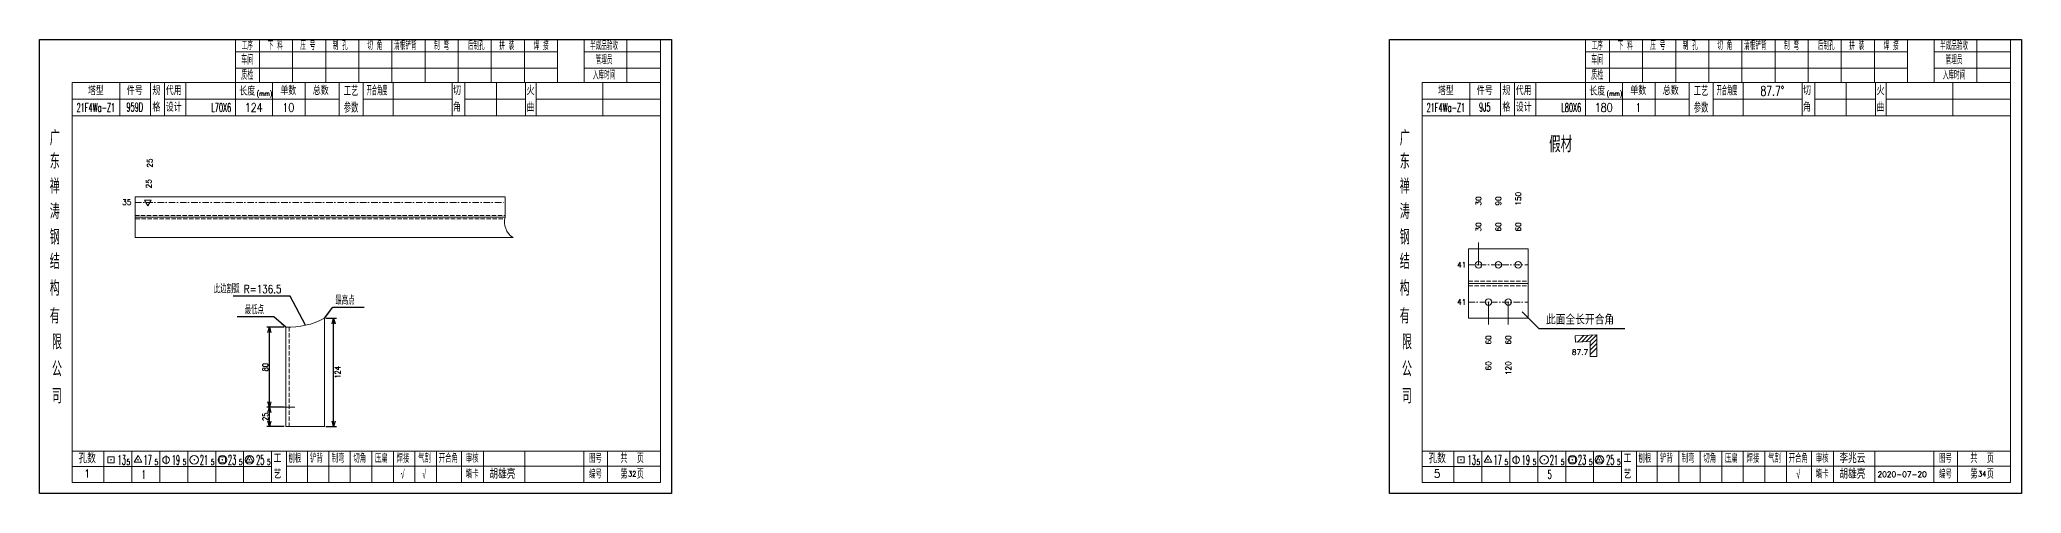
# Model space of a CAD drawing. Extents: x 1310 to 15542, y -76 to 8381.
# Drawn here: x 11192 to 12109, y -76 to 134 of the extents above; entities that cross this region are included whole.
import ezdxf
from ezdxf.enums import TextEntityAlignment as Align

# ---------------------------------------------------------------- set-up
doc = ezdxf.new("R2010")
doc.units = 0
doc.header["$MEASUREMENT"] = 0
doc.linetypes.add('一点画线', pattern=[5.2, 3, -1, 0.2, -1])
doc.linetypes.add('虚线', pattern=[2.75, 2, -0.75])
doc.layers.get('0').update_dxf_attribs({"linetype": 'CONTINUOUS', "lineweight": 25})
doc.layers.get('Defpoints').update_dxf_attribs({"linetype": 'CONTINUOUS'})
for name, color, linetype, lineweight in [('1', 7, 'CONTINUOUS', 25), ('2', 7, 'CONTINUOUS', 25), ('4', 7, 'CONTINUOUS', 25), ('5', 7, 'CONTINUOUS', 25)]:
    doc.layers.add(name, color=color, linetype=linetype, lineweight=lineweight)
doc.styles.add('DimFont', font='simplex.shx', dxfattribs={"width": 0.8, "bigfont": 'gbhzfs.shx'})
doc.styles.add('HZ', font='txt.shx', dxfattribs={"width": 0.7, "oblique": 12, "bigfont": 'hztxt.shx'})
doc.styles.get("Standard").update_dxf_attribs({"font": 'simplex.shx', "width": 0.7, "height": 3, "bigfont": 'gbhzfs.shx'})
doc.dimstyles.new('DHDxfDimStyleOpen30', dxfattribs={"dimtxt": 2.5, "dimasz": 2.5, "dimexe": 1.25, "dimexo": 0.625, "dimtad": 2, "dimtxsty": 'DimFont', "dimblk": 'OPEN30', "dimblk1": 'OPEN30', "dimblk2": 'OPEN30', "dimcen": 2.5, "dimadec": 0, "dimazin": 0, "dimtfac": 1, "dimtmove": 0, "dimatfit": 3, "dimfxl": 0, "dimarcsym": 0})

# ---------------------------------------------------------------- blocks, each defined once
blk = doc.blocks.new('孔21.5')
at = {"layer": '5', "color": 7, "linetype": 'Continuous', "lineweight": 13}
for p, q in [((-0.1, -0.1), (0.1, 0.1)), ((0.1, -0.1), (-0.1, 0.1))]:
    blk.add_line(p, q, dxfattribs=at)
blk.add_circle((0, 0), 1, dxfattribs=at)
blk = doc.blocks.new('_OPEN30')
at = {"color": 0, "linetype": 'ByBlock', "lineweight": -2}
for p, q in [((-1, 0.27), (0, 0)), ((0, 0), (-1, -0.27)), ((0, 0), (-1, 0))]:
    blk.add_line(p, q, dxfattribs=at)
blk = doc.blocks.new('*D374')
at = {"color": 0, "linetype": 'Continuous', "lineweight": -2}
for p, q in [((11324.78, 4.91), (11329.66, 4.91)), ((11328.41, -42.62), (11328.41, 2.41)), ((11324.78, -45.12), (11329.66, -45.12))]:
    blk.add_line(p, q, dxfattribs=at)
at = {"layer": 'Defpoints', "color": 0, "linetype": 'Continuous'}
for p in [(11324.16, 4.91), (11328.41, 4.91), (11324.16, -45.12)]:
    blk.add_point(p, dxfattribs=at)
at = {"color": 0, "linetype": 'Continuous', "lineweight": -2, "xscale": 2.5, "yscale": 2.5, "zscale": 2.5}
for p, rotation in [((11328.41, 4.91), 90), ((11328.41, -45.12), 270)]:
    blk.add_blockref('_OPEN30', p, dxfattribs=dict(at, rotation=rotation))
at = {"color": 0, "linetype": 'Continuous', "insert": (11330.28, -20.11), "char_height": 2.5, "attachment_point": 5, "rotation": 90, "style": 'DimFont'}
blk.add_mtext('124', dxfattribs=at)
blk = doc.blocks.new('*D375')
at = {"color": 0, "linetype": 'Continuous', "lineweight": -2}
for p, q in [((11305.6, -36.23), (11297.45, -36.23)), ((11305.6, -45.12), (11297.45, -45.12)), ((11298.7, -42.62), (11298.7, -38.73))]:
    blk.add_line(p, q, dxfattribs=at)
at = {"layer": 'Defpoints', "color": 0, "linetype": 'Continuous'}
for p in [(11298.7, -36.23), (11306.22, -36.23), (11306.22, -45.12)]:
    blk.add_point(p, dxfattribs=at)
at = {"color": 0, "linetype": 'Continuous', "lineweight": -2, "xscale": 2.5, "yscale": 2.5, "zscale": 2.5}
for p, rotation in [((11298.7, -36.23), 90), ((11298.7, -45.12), 270)]:
    blk.add_blockref('_OPEN30', p, dxfattribs=dict(at, rotation=rotation))
at = {"color": 0, "linetype": 'Continuous', "insert": (11296.82, -40.67), "char_height": 2.5, "attachment_point": 5, "rotation": 90, "style": 'DimFont'}
blk.add_mtext('25', dxfattribs=at)
blk = doc.blocks.new('*D376')
at = {"color": 0, "linetype": 'Continuous', "lineweight": -2}
for p, q in [((11305.6, 0.76), (11297.45, 0.76)), ((11298.7, -33.73), (11298.7, -1.74)), ((11305.6, -36.23), (11297.45, -36.23))]:
    blk.add_line(p, q, dxfattribs=at)
at = {"layer": 'Defpoints', "color": 0, "linetype": 'Continuous'}
for p in [(11298.7, 0.76), (11306.22, 0.76), (11306.22, -36.23)]:
    blk.add_point(p, dxfattribs=at)
at = {"color": 0, "linetype": 'Continuous', "lineweight": -2, "xscale": 2.5, "yscale": 2.5, "zscale": 2.5}
for p, rotation in [((11298.7, 0.76), 90), ((11298.7, -36.23), 270)]:
    blk.add_blockref('_OPEN30', p, dxfattribs=dict(at, rotation=rotation))
at = {"color": 0, "linetype": 'Continuous', "insert": (11296.82, -17.73), "char_height": 2.5, "attachment_point": 5, "rotation": 90, "style": 'DimFont'}
blk.add_mtext('80', dxfattribs=at)
blk = doc.blocks.new('CTJGK')
at = {"color": 6, "linetype": 'Continuous'}
for p, q in [((0, 209.97), (292.13, 209.97)), ((0, 0), (0, 209.97)), ((292.13, 209.97), (292.13, 0)), ((292.13, 0), (0, 0))]:
    blk.add_line(p, q, dxfattribs=at)

msp = doc.modelspace()

# ---------------------------------------------------------------- linework, layer by layer
at = {"color": 7, "linetype": 'Continuous', "lineweight": 18}
for p, q in [((11407.751, 61.091), (11236.565, 61.091)), ((11236.565, 61.091), (11407.751, 61.091)), ((11236.565, 42.291), (11236.565, 61.091)), ((11241.009, 59.611), (11242.509, 57.013)), ((11241.009, 59.611), (11244.009, 59.611)), ((11242.509, 57.013), (11244.009, 59.611)), ((11407.751, 61.091), (11407.751, 51.691)), ((11407.751, 51.691), (11236.565, 51.691)), ((11411.37, 42.291), (11236.565, 42.291)), ((11853.212, 37.125), (11853.212, 4.943)), ((11853.212, 37.125), (11880.781, 37.125)), ((11880.781, 37.125), (11880.781, 4.943)), ((11853.212, 21.034), (11880.781, 21.034)), ((11306.222, 0.758), (11306.222, -45.122)), ((11324.157, 4.907), (11324.157, -45.122)), ((11302.404, -36.225), (11310.443, -36.225)), ((11324.157, -45.122), (11306.222, -45.122))]:
    msp.add_line(p, q, dxfattribs=at)
at = {"color": 3, "linetype": '一点画线', "lineweight": 13}
for p, q in [((11236.565, 58.491), (11407.751, 58.491)), ((11853.212, 29.625), (11880.781, 29.625)), ((11853.212, 12.443), (11880.781, 12.443))]:
    msp.add_line(p, q, dxfattribs=at)
at = {"color": 1, "linetype": '虚线', "lineweight": 18}
for p, q in [((11236.565, 52.491), (11407.751, 52.491)), ((11236.875, 50.891), (11407.562, 50.891)), ((11853.212, 22.125), (11880.781, 22.125)), ((11853.212, 19.943), (11880.781, 19.943)), ((11307.9, 0.745), (11307.9, -45.122))]:
    msp.add_line(p, q, dxfattribs=at)
at = {"color": 7, "linetype": 'Continuous', "lineweight": 13}
for p, q in [((11857.807, 29.625), (11857.807, 40.034)), ((11862.401, 12.443), (11862.401, 2.034)), ((11871.591, 12.443), (11871.591, 2.034))]:
    msp.add_line(p, q, dxfattribs=at)
at = {"color": 0, "linetype": 'Continuous'}
for p, q in [((11308.33, 15.107), (11281.88, 15.107)), ((11315.459, 1.667), (11308.33, 15.107)), ((11877.993, 7.954), (11885.691, 0.176)), ((11885.691, 0.176), (11925.507, 0.176))]:
    msp.add_line(p, q, dxfattribs=at)
at = {"color": 7, "linetype": 'Continuous', "lineweight": 18}
for centre, radius, start, end in [((11415.749, 49.374), 8.327, 163.83923, 238.273944), ((11307.347, 36.734), 35.993, 268.209589, 297.841099)]:
    msp.add_arc(centre, radius, start, end, dxfattribs=at)
at = {"layer": '1', "color": 7, "linetype": 'Continuous', "lineweight": 18}
msp.add_line((11853.212, 4.943), (11880.781, 4.943), dxfattribs=at)
at = {"layer": '2', "color": 7, "linetype": 'Continuous', "lineweight": 13}
for p, q in [((11912.515, -2.789), (11902.522, -3.138)), ((11902.522, -3.138), (11902.626, -6.136)), ((11902.626, -6.136), (11909.515, -5.895)), ((11903.519, -6.105), (11906.519, -2.998)), ((11905.518, -6.035), (11908.518, -2.928)), ((11907.517, -5.965), (11910.517, -2.859)), ((11909.515, -5.895), (11912.515, -2.789)), ((11909.515, -7.895), (11912.515, -4.789)), ((11909.515, -5.895), (11909.515, -12.789)), ((11909.515, -9.895), (11912.515, -6.789)), ((11909.515, -11.895), (11912.515, -8.789)), ((11912.515, -12.789), (11912.515, -2.789)), ((11909.515, -12.789), (11912.515, -12.789))]:
    msp.add_line(p, q, dxfattribs=at)
at = {"layer": '4', "color": 1, "linetype": 'Continuous', "lineweight": 18}
for p, q in [((11192.452, 133.861), (11192.452, -76.109)), ((11484.582, 133.861), (11192.452, 133.861)), ((11283.082, 133.861), (11283.082, 114.021)), ((11294.112, 133.861), (11294.112, 114.001)), ((11309.422, 133.861), (11309.422, 114.001)), ((11324.742, 133.861), (11324.742, 114.001)), ((11340.052, 133.861), (11340.052, 114.001)), ((11355.362, 133.861), (11355.362, 114.001)), ((11370.672, 133.861), (11370.672, 114.001)), ((11385.992, 133.861), (11385.992, 114.001)), ((11401.302, 133.861), (11401.302, 114.001)), ((11416.612, 133.861), (11416.612, 114.001)), ((11431.922, 133.861), (11431.922, 114.021)), ((11431.922, 133.861), (11431.922, 114.001)), ((11444.202, 133.861), (11444.202, 114.001)), ((11463.952, 133.861), (11463.952, 114.001)), ((11479.532, 133.861), (11479.532, 114.001)), ((11484.582, 104.061), (11484.582, 133.861)), ((11816.712, 133.861), (11816.712, -76.109)), ((12108.842, 133.861), (11816.712, 133.861)), ((11907.342, 133.861), (11907.342, 114.021)), ((11918.372, 133.861), (11918.372, 114.001)), ((11933.682, 133.861), (11933.682, 114.001)), ((11949.002, 133.861), (11949.002, 114.001)), ((11964.312, 133.861), (11964.312, 114.001)), ((11979.622, 133.861), (11979.622, 114.001)), ((11994.932, 133.861), (11994.932, 114.001)), ((12010.252, 133.861), (12010.252, 114.001)), ((12025.562, 133.861), (12025.562, 114.001)), ((12040.872, 133.861), (12040.872, 114.001)), ((12056.182, 133.861), (12056.182, 114.021)), ((12056.182, 133.861), (12056.182, 114.001)), ((12068.462, 133.861), (12068.462, 114.001)), ((12088.212, 133.861), (12088.212, 114.001)), ((12103.792, 133.861), (12103.792, 114.001)), ((12108.842, 104.061), (12108.842, 133.861)), ((11431.922, 128.131), (11283.082, 128.131)), ((11431.922, 120.651), (11283.082, 120.651)), ((11479.532, 128.131), (11444.202, 128.131)), ((11479.532, 120.651), (11444.202, 120.651)), ((12056.182, 128.131), (11907.342, 128.131)), ((12056.182, 120.651), (11907.342, 120.651)), ((12103.792, 128.131), (12068.462, 128.131)), ((12103.792, 120.651), (12068.462, 120.651)), ((11207.462, 114.001), (11207.462, -71.059)), ((11479.532, 114.001), (11207.462, 114.001)), ((11229.582, 114.011), (11229.582, 98.591)), ((11243.732, 98.591), (11243.732, 114.001)), ((11250.232, 98.591), (11250.232, 114.001)), ((11260.102, 114.001), (11260.102, 98.591)), ((11283.082, 114.021), (11283.082, 98.591)), ((11300.202, 114.001), (11300.202, 98.591)), ((11315.252, 114.001), (11315.252, 98.591)), ((11330.952, 114.001), (11330.952, 98.591)), ((11342.012, 114.001), (11342.012, 98.591)), ((11355.962, 114.001), (11355.962, 98.591)), ((11383.262, 114.001), (11383.262, 98.591)), ((11389.022, 114.001), (11389.022, 98.591)), ((11403.642, 114.001), (11403.642, 98.591)), ((11417.102, 114.001), (11417.102, 98.591)), ((11422.092, 114.001), (11422.092, 98.591)), ((11452.832, 114.001), (11452.832, 98.591)), ((11479.532, -71.059), (11479.532, 114.001)), ((11831.722, 114.001), (11831.722, -71.059)), ((12103.792, 114.001), (11831.722, 114.001)), ((11853.842, 114.011), (11853.842, 98.591)), ((11867.992, 98.591), (11867.992, 114.001)), ((11874.492, 98.591), (11874.492, 114.001)), ((11884.362, 114.001), (11884.362, 98.591)), ((11907.342, 114.021), (11907.342, 98.591)), ((11924.462, 114.001), (11924.462, 98.591)), ((11939.512, 114.001), (11939.512, 98.591)), ((11955.212, 114.001), (11955.212, 98.591)), ((11966.272, 114.001), (11966.272, 98.591)), ((11980.222, 114.001), (11980.222, 98.591)), ((12007.522, 114.001), (12007.522, 98.591)), ((12013.282, 114.001), (12013.282, 98.591)), ((12027.902, 114.001), (12027.902, 98.591)), ((12041.362, 114.001), (12041.362, 98.591)), ((12046.352, 114.001), (12046.352, 98.591)), ((12077.092, 114.001), (12077.092, 98.591)), ((12103.792, -71.059), (12103.792, 114.001)), ((11243.732, 106.241), (11207.462, 106.241)), ((11330.952, 106.291), (11250.232, 106.291)), ((11342.012, 106.291), (11383.262, 106.291)), ((11389.022, 106.291), (11417.102, 106.291)), ((11422.092, 106.291), (11479.712, 106.291)), ((11484.582, -76.109), (11484.582, 104.061)), ((11867.992, 106.241), (11831.722, 106.241)), ((11955.212, 106.291), (11874.492, 106.291)), ((11966.272, 106.291), (12007.522, 106.291)), ((12013.282, 106.291), (12041.362, 106.291)), ((12046.352, 106.291), (12103.972, 106.291)), ((12108.842, -76.109), (12108.842, 104.061)), ((11479.712, 98.591), (11207.462, 98.591)), ((12103.972, 98.591), (11831.722, 98.591)), ((11207.462, -56.529), (11479.532, -56.529)), ((11299.712, -63.659), (11207.462, -63.659)), ((11222.152, -56.529), (11222.152, -71.059)), ((11235.082, -71.059), (11235.082, -56.529)), ((11248.012, -56.529), (11248.012, -71.059)), ((11260.932, -71.059), (11260.932, -56.529)), ((11273.862, -56.529), (11273.862, -71.059)), ((11286.792, -71.059), (11286.792, -56.529)), ((11299.712, -71.059), (11299.712, -56.529)), ((11306.542, -63.499), (11479.532, -63.499)), ((11306.582, -71.059), (11306.582, -56.529)), ((11316.242, -71.059), (11316.242, -56.529)), ((11326.182, -71.059), (11326.182, -56.529)), ((11336.122, -71.059), (11336.122, -56.529)), ((11346.072, -71.059), (11346.072, -56.529)), ((11356.012, -71.059), (11356.012, -56.529)), ((11365.952, -71.059), (11365.952, -56.529)), ((11375.902, -71.059), (11375.902, -56.529)), ((11387.542, -71.059), (11387.542, -56.529)), ((11397.692, -71.059), (11397.692, -56.529)), ((11416.752, -71.059), (11416.752, -56.529)), ((11444.132, -71.059), (11444.132, -56.529)), ((11455.092, -71.059), (11455.092, -56.529)), ((11831.722, -56.529), (12103.792, -56.529)), ((11923.972, -63.659), (11831.722, -63.659)), ((11846.412, -56.529), (11846.412, -71.059)), ((11859.342, -71.059), (11859.342, -56.529)), ((11872.272, -56.529), (11872.272, -71.059)), ((11885.192, -71.059), (11885.192, -56.529)), ((11898.122, -56.529), (11898.122, -71.059)), ((11911.052, -71.059), (11911.052, -56.529)), ((11923.972, -71.059), (11923.972, -56.529)), ((11930.802, -63.499), (12103.792, -63.499)), ((11930.842, -71.059), (11930.842, -56.529)), ((11940.502, -71.059), (11940.502, -56.529)), ((11950.442, -71.059), (11950.442, -56.529)), ((11960.382, -71.059), (11960.382, -56.529)), ((11970.332, -71.059), (11970.332, -56.529)), ((11980.272, -71.059), (11980.272, -56.529)), ((11990.212, -71.059), (11990.212, -56.529)), ((12000.162, -71.059), (12000.162, -56.529)), ((12011.802, -71.059), (12011.802, -56.529)), ((12021.952, -71.059), (12021.952, -56.529)), ((12041.012, -71.059), (12041.012, -56.529)), ((12068.392, -71.059), (12068.392, -56.529)), ((12079.352, -71.059), (12079.352, -56.529)), ((11207.462, -71.059), (11479.532, -71.059)), ((11831.722, -71.059), (12103.792, -71.059)), ((11192.452, -76.109), (11484.582, -76.109)), ((11816.712, -76.109), (12108.842, -76.109))]:
    msp.add_line(p, q, dxfattribs=at)
at = {"layer": '4', "color": 7, "linetype": 'Continuous', "lineweight": 13}
for p, q in [((11224.038, -62.023), (11224.038, -59.195)), ((11224.038, -59.195), (11226.866, -59.195)), ((11226.866, -62.023), (11224.038, -62.023)), ((11225.252, -60.809), (11225.652, -60.409)), ((11225.652, -60.809), (11225.252, -60.409)), ((11226.866, -59.195), (11226.866, -62.023)), ((11237.952, -58.609), (11236.22, -61.609)), ((11236.22, -61.609), (11239.684, -61.609)), ((11237.752, -60.809), (11238.152, -60.409)), ((11238.152, -60.809), (11237.752, -60.409)), ((11239.684, -61.609), (11237.952, -58.609)), ((11250.952, -58.609), (11250.952, -62.609)), ((11263.752, -60.809), (11264.152, -60.409)), ((11264.152, -60.809), (11263.752, -60.409)), ((11275.538, -62.023), (11275.538, -59.195)), ((11275.538, -59.195), (11278.366, -59.195)), ((11278.366, -62.023), (11275.538, -62.023)), ((11276.752, -60.809), (11277.152, -60.409)), ((11277.152, -60.809), (11276.752, -60.409)), ((11278.366, -59.195), (11278.366, -62.023)), ((11289.452, -58.609), (11287.72, -61.609)), ((11287.72, -61.609), (11291.184, -61.609)), ((11289.252, -60.809), (11289.652, -60.409)), ((11289.652, -60.809), (11289.252, -60.409)), ((11291.184, -61.609), (11289.452, -58.609)), ((11848.298, -62.023), (11848.298, -59.195)), ((11848.298, -59.195), (11851.126, -59.195)), ((11851.126, -62.023), (11848.298, -62.023)), ((11849.512, -60.809), (11849.912, -60.409)), ((11849.912, -60.809), (11849.512, -60.409)), ((11851.126, -59.195), (11851.126, -62.023)), ((11862.212, -58.609), (11860.48, -61.609)), ((11860.48, -61.609), (11863.944, -61.609)), ((11862.012, -60.809), (11862.412, -60.409)), ((11862.412, -60.809), (11862.012, -60.409)), ((11863.944, -61.609), (11862.212, -58.609)), ((11875.212, -58.609), (11875.212, -62.609)), ((11888.012, -60.809), (11888.412, -60.409)), ((11888.412, -60.809), (11888.012, -60.409)), ((11899.798, -62.023), (11899.798, -59.195)), ((11899.798, -59.195), (11902.626, -59.195)), ((11902.626, -62.023), (11899.798, -62.023)), ((11901.012, -60.809), (11901.412, -60.409)), ((11901.412, -60.809), (11901.012, -60.409)), ((11902.626, -59.195), (11902.626, -62.023)), ((11913.712, -58.609), (11911.98, -61.609)), ((11911.98, -61.609), (11915.444, -61.609)), ((11913.512, -60.809), (11913.912, -60.409)), ((11913.912, -60.809), (11913.512, -60.409)), ((11915.444, -61.609), (11913.712, -58.609))]:
    msp.add_line(p, q, dxfattribs=at)
for centre, radius in [((11250.952, -60.609), 1.6), ((11263.952, -60.609), 2), ((11276.952, -60.609), 2), ((11289.452, -60.609), 2), ((11875.212, -60.609), 1.6), ((11888.212, -60.609), 2), ((11901.212, -60.609), 2), ((11913.712, -60.609), 2)]:
    msp.add_circle(centre, radius, dxfattribs=at)

# ---------------------------------------------------------------- block references
at = {"color": 0, "linetype": 'Continuous'}
for p in [(11192.452, -76.109), (11816.712, -76.109)]:
    msp.add_blockref('CTJGK', p, dxfattribs=at)
at = {"color": 8, "linetype": 'Continuous', "lineweight": 9, "xscale": 1.5, "yscale": 1.5, "zscale": 1.5}
for p in [(11857.807, 29.625), (11866.996, 29.625), (11876.186, 29.625), (11862.401, 12.443), (11871.591, 12.443)]:
    msp.add_blockref('孔21.5', p, dxfattribs=at)

# ---------------------------------------------------------------- texts
at = {"color": 7, "linetype": 'Continuous', "lineweight": 13}
for s, p in [('35', (11234.905, 58.616)), ('41', (11852.212, 29.625)), ('41', (11852.212, 12.443))]:
    msp.add_text(s, height=2.5, dxfattribs=at).set_placement(p, align=Align.MIDDLE_RIGHT)
for s, p in [('30', (11857.807, 57.034)), ('90', (11866.996, 57.034)), ('150', (11876.186, 57.034))]:
    msp.add_text(s, height=2.5, rotation=90, dxfattribs=at).set_placement(p, align=Align.MIDDLE_LEFT)
at = {"color": 8, "linetype": 'Continuous', "lineweight": 9}
for s, p in [('30', (11857.807, 45.034)), ('60', (11866.996, 45.034)), ('60', (11876.186, 45.034))]:
    msp.add_text(s, height=2.5, rotation=90, dxfattribs=at).set_placement(p, align=Align.MIDDLE_LEFT)
at = {"color": 2, "style": 'HZ'}
msp.add_text('此面全长开合角', height=4.5, dxfattribs=at).set_placement((11889.016, 2.039))
at = {"layer": '1', "color": 7, "linetype": 'Continuous', "lineweight": 13}
for p in [(11244.643, 74.595), (11244.145, 65.008)]:
    msp.add_text('25', height=2.5, rotation=90, dxfattribs=at).set_placement(p)
at = {"layer": '1', "color": 8, "linetype": 'Continuous', "lineweight": 9}
for p in [(11862.401, -2.966), (11871.591, -2.966)]:
    msp.add_text('60', height=2.5, rotation=90, dxfattribs=at).set_placement(p, align=Align.MIDDLE_RIGHT)
at = {"layer": '1', "color": 7, "linetype": 'Continuous', "lineweight": 13}
for s, p in [('60', (11862.401, -14.966)), ('120', (11871.591, -14.966))]:
    msp.add_text(s, height=2.5, rotation=90, dxfattribs=at).set_placement(p, align=Align.MIDDLE_RIGHT)
at = {"layer": '2', "color": 7, "linetype": 'Continuous', "lineweight": 13}
msp.add_text('87.7', height=2.5, dxfattribs=at).set_placement((11908.515, -12.789), align=Align.BOTTOM_RIGHT)
at = {"layer": '4', "color": 1, "linetype": 'Continuous', "lineweight": 25}
for s, height, width, p in [('工序', 3.7, 0.7, (11288.452, 130.991)), ('下 料', 3.7, 0.7, (11301.452, 130.991)), ('压 号', 3.7, 0.7, (11316.452, 130.991)), ('制 孔', 3.7, 0.7, (11331.452, 130.991)), ('切 角', 3.7, 0.7, (11347.452, 130.991)), ('清根铲背 ', 3.7, 0.7, (11362.452, 130.991)), (' 制 弯', 3.7, 0.7, (11377.452, 130.991)), (' 后制孔', 3.7, 0.7, (11393.452, 130.991)), ('拼 装', 3.7, 0.7, (11408.452, 130.991)), (' 焊 接', 3.7, 0.7, (11423.452, 130.991)), ('半成品验收', 3.7, 0.7, (11453.452, 130.991)), ('工序', 3.7, 0.7, (11912.712, 130.991)), ('下 料', 3.7, 0.7, (11925.712, 130.991)), ('压 号', 3.7, 0.7, (11940.712, 130.991)), ('制 孔', 3.7, 0.7, (11955.712, 130.991)), ('切 角', 3.7, 0.7, (11971.712, 130.991)), ('清根铲背 ', 3.7, 0.7, (11986.712, 130.991)), (' 制 弯', 3.7, 0.7, (12001.712, 130.991)), (' 后制孔', 3.7, 0.7, (12017.712, 130.991)), ('拼 装', 3.7, 0.7, (12032.712, 130.991)), (' 焊 接', 3.7, 0.7, (12047.712, 130.991)), ('半成品验收', 3.7, 0.7, (12077.712, 130.991)), ('质检', 4, 0.7, (11288.452, 117.331)), ('车间', 4, 0.7, (11288.452, 124.391)), ('入库时间', 3.7, 0.7, (11453.452, 117.331)), ('管理员', 3.7, 0.7, (11453.452, 124.391)), ('质检', 4, 0.7, (11912.712, 117.331)), ('车间', 4, 0.7, (11912.712, 124.391)), ('入库时间', 3.7, 0.7, (12077.712, 117.331)), ('管理员', 3.7, 0.7, (12077.712, 124.391)), ('(mm)', 2.24, 0.7, (11296.452, 108.891)), ('工艺', 4.8, 0.7, (11336.452, 110.151)), ('开合角度', 4, 0.6, (11348.452, 110.151)), ('(mm)', 2.24, 0.7, (11920.712, 108.891)), ('工艺', 4.8, 0.7, (11960.712, 110.151)), ('开合角度', 4, 0.6, (11972.712, 110.151)), ('87.7%%D', 4.47, 0.7, (11993.712, 110.151)), ('21F4Wa-Z1', 4, 0.5, (11218.452, 102.411)), ('959D', 4, 0.5, (11236.452, 102.661)), ('L70X6', 4, 0.5, (11276.452, 102.391)), ('124', 4, 0.8, (11291.452, 102.441)), ('10', 4, 0.8, (11307.452, 102.441)), ('参数', 4.8, 0.7, (11336.452, 102.441)), ('21F4Wa-Z1', 4, 0.5, (11842.712, 102.411)), ('9J5', 4, 0.5, (11860.712, 102.661)), ('L80X6', 4, 0.5, (11900.712, 102.391)), ('180', 4, 0.8, (11915.712, 102.441)), ('1', 4, 0.8, (11931.712, 102.441)), ('参数', 4.8, 0.7, (11960.712, 102.441)), ('广', 6.96, 0.7, (11199.452, 88.361)), ('广', 6.96, 0.7, (11823.712, 88.361)), ('东', 6.96, 0.7, (11199.452, 77.571)), ('东', 6.96, 0.7, (11823.712, 77.571)), ('禅', 6.96, 0.7, (11199.452, 65.981)), ('禅', 6.96, 0.7, (11823.712, 65.981)), ('涛', 6.96, 0.7, (11199.452, 54.381)), ('涛', 6.96, 0.7, (11823.712, 54.381)), ('钢', 6.96, 0.7, (11199.452, 42.491)), ('钢', 6.96, 0.7, (11823.712, 42.491)), ('结', 6.96, 0.7, (11199.452, 31.181)), ('结', 6.96, 0.7, (11823.712, 31.181)), ('构', 6.96, 0.7, (11199.452, 18.801)), ('构', 6.96, 0.7, (11823.712, 18.801)), ('有', 6.96, 0.7, (11199.452, 5.991)), ('有', 6.96, 0.7, (11823.712, 5.991)), ('限', 6.96, 0.7, (11200.452, -6.009)), ('限', 6.96, 0.7, (11824.712, -6.009)), ('公', 6.96, 0.7, (11200.452, -18.549)), ('公', 6.96, 0.7, (11824.712, -18.549)), ('司', 6.96, 0.7, (11200.452, -31.029)), ('司', 6.96, 0.7, (11824.712, -31.029)), ('13', 4.47, 0.5, (11230.452, -60.609)), ('5', 2.68, 0.6, (11233.452, -61.609)), ('17', 4.47, 0.5, (11242.452, -60.609)), ('5', 2.68, 0.6, (11246.452, -61.609)), ('19', 4.47, 0.5, (11255.452, -60.609)), ('5', 2.68, 0.6, (11259.452, -61.609)), ('21', 4.47, 0.5, (11268.452, -60.609)), ('5', 2.68, 0.6, (11272.452, -61.609)), ('23', 4.47, 0.5, (11281.452, -60.609)), ('5', 2.68, 0.6, (11285.452, -61.609)), ('25', 4.47, 0.5, (11294.452, -60.609)), ('5', 2.68, 0.6, (11298.452, -61.609)), ('刨根', 3.7, 0.8, (11310.452, -60.009)), ('铲背', 3.7, 0.8, (11320.452, -60.009)), ('制弯', 3.7, 0.8, (11330.452, -60.009)), ('切角', 3.7, 0.8, (11340.452, -60.009)), ('压扁', 3.7, 0.8, (11350.452, -60.009)), ('焊接', 3.7, 0.8, (11360.452, -60.009)), ('气割', 3.7, 0.8, (11370.452, -60.009)), ('开合角', 3.7, 0.8, (11381.452, -60.009)), ('审核', 3.7, 0.8, (11392.452, -60.009)), ('图号', 3.7, 0.8, (11449.452, -60.009)), ('共  页', 4, 0.8, (11466.452, -60.009)), ('13', 4.47, 0.5, (11854.712, -60.609)), ('5', 2.68, 0.6, (11857.712, -61.609)), ('17', 4.47, 0.5, (11866.712, -60.609)), ('5', 2.68, 0.6, (11870.712, -61.609)), ('19', 4.47, 0.5, (11879.712, -60.609)), ('5', 2.68, 0.6, (11883.712, -61.609)), ('21', 4.47, 0.5, (11892.712, -60.609)), ('5', 2.68, 0.6, (11896.712, -61.609)), ('23', 4.47, 0.5, (11905.712, -60.609)), ('5', 2.68, 0.6, (11909.712, -61.609)), ('25', 4.47, 0.5, (11918.712, -60.609)), ('5', 2.68, 0.6, (11922.712, -61.609)), ('刨根', 3.7, 0.8, (11934.712, -60.009)), ('铲背', 3.7, 0.8, (11944.712, -60.009)), ('制弯', 3.7, 0.8, (11954.712, -60.009)), ('切角', 3.7, 0.8, (11964.712, -60.009)), ('压扁', 3.7, 0.8, (11974.712, -60.009)), ('焊接', 3.7, 0.8, (11984.712, -60.009)), ('气割', 3.7, 0.8, (11994.712, -60.009)), ('开合角', 3.7, 0.8, (12005.712, -60.009)), ('审核', 3.7, 0.8, (12016.712, -60.009)), ('图号', 3.7, 0.8, (12073.712, -60.009)), ('共  页', 4, 0.8, (12090.712, -60.009)), ('1', 4, 0.5, (11240.602, -67.359)), ('√', 4, 0.6, (11360.342, -67.279)), ('√', 4, 0.6, (11370.282, -67.279)), ('填卡', 3.7, 0.8, (11392.452, -67.279)), ('编号', 3.7, 0.8, (11449.452, -67.279)), ('第  页', 4, 0.8, (11466.452, -67.279)), ('5', 4, 0.5, (11890.712, -67.359)), ('√', 4, 0.6, (12005.712, -67.279)), ('填卡', 3.7, 0.8, (12016.712, -67.279)), ('编号', 3.7, 0.8, (12073.712, -67.279)), ('第  页', 4, 0.8, (12090.712, -67.279))]:
    msp.add_text(s, height=height, dxfattribs=dict(at, width=width)).set_placement(p, align=Align.MIDDLE_CENTER)
for s, height, p in [('塔型', 3.7, (11218.452, 110.121)), ('件号', 3.7, (11236.452, 110.121)), ('规', 3.7, (11246.452, 110.151)), ('代用', 3.7, (11254.452, 110.151)), ('长度', 3.7, (11288.452, 109.891)), ('单数', 3.7, (11307.452, 110.151)), ('总数', 3.7, (11322.452, 110.151)), ('切', 3.7, (11385.452, 110.151)), ('火', 3.7, (11419.452, 110.151)), ('塔型', 3.7, (11842.712, 110.121)), ('件号', 3.7, (11860.712, 110.121)), ('规', 3.7, (11870.712, 110.151)), ('代用', 3.7, (11878.712, 110.151)), ('长度', 3.7, (11912.712, 109.891)), ('单数', 3.7, (11931.712, 110.151)), ('总数', 3.7, (11946.712, 110.151)), ('切', 3.7, (12009.712, 110.151)), ('火', 3.7, (12043.712, 110.151)), ('格', 3.7, (11246.452, 102.441)), ('设计', 3.7, (11254.452, 102.441)), ('角', 3.7, (11385.452, 102.441)), ('曲', 3.7, (11419.452, 102.441)), ('格', 3.7, (11870.712, 102.441)), ('设计', 3.7, (11878.712, 102.441)), ('角', 3.7, (12009.712, 102.441)), ('曲', 3.7, (12043.712, 102.441)), ('孔数', 4, (11214.452, -60.089)), ('工', 3.7, (11302.452, -60.009)), ('孔数', 4, (11838.712, -60.089)), ('工', 3.7, (11926.712, -60.009)), ('李兆云', 4, (12030.712, -60.009)), ('1', 3.7, (11214.452, -66.919)), ('艺', 3.7, (11302.452, -67.359)), ('胡雄亮', 4, (11406.452, -67.279)), ('5', 3.7, (11838.712, -66.919)), ('艺', 3.7, (11926.712, -67.359)), ('胡雄亮', 4, (12030.712, -67.279)), ('2020-07-20', 2.5, (12053.712, -67.279))]:
    msp.add_text(s, height=height, dxfattribs=at).set_placement(p, align=Align.MIDDLE_CENTER)
at = {"layer": '4', "color": 4, "linetype": 'Continuous', "lineweight": 25}
msp.add_text('假材', height=7.4, dxfattribs=at).set_placement((11895.798, 85.415), align=Align.MIDDLE_CENTER)
at = {"layer": '4', "color": 1, "linetype": 'Continuous', "lineweight": 25, "width": 0.8}
for s, p in [('此边割弧 R=136.5', (11273.018, 16.568)), ('最低点', (11287.303, 6.877)), ('最高点', (11329.206, 11.245))]:
    msp.add_text(s, height=3.7, dxfattribs=at).set_placement(p)
at = {"layer": '4', "color": 6, "linetype": 'Continuous', "lineweight": 25, "width": 0.8}
for s, p in [('32', (11466.477, -67.051)), ('34', (12090.737, -67.051))]:
    msp.add_text(s, height=2.5, dxfattribs=at).set_placement(p, align=Align.MIDDLE_CENTER)

# ---------------------------------------------------------------- dimensions: what is measured, and where the dimension line sits
at = {"color": 0, "linetype": 'Continuous'}
for base, p1, p2, text, picture, middle in [((11298.699, 0.758), (11306.222, -36.225), (11306.222, 0.758), '80', '*D376', (11296.824, -17.734)), ((11328.406, 4.907), (11324.157, -45.122), (11324.157, 4.907), '124', '*D374', (11330.281, -20.108)), ((11298.699, -36.225), (11306.222, -45.122), (11306.222, -36.225), '25', '*D375', (11296.824, -40.674))]:
    dim = msp.add_linear_dim(base=base, p1=p1, p2=p2, angle=90, text=text, dimstyle='DHDxfDimStyleOpen30', dxfattribs=at)
    dim.commit()
    dim.dimension.update_dxf_attribs({"geometry": picture, "text_midpoint": middle})

# ---------------------------------------------------------------- leaders
for points in [[(11324.157, 4.907), (11327.978, 10.047), (11342.572, 10.047)], [(11306.222, 0.758), (11300.819, 5.609), (11283.719, 5.609)]]:
    msp.add_leader(points, dimstyle='DHDxfDimStyleOpen30', override={"dimgap": 0.625, "dimtad": 0}, dxfattribs=at)

doc.saveas('drawing.dxf')
